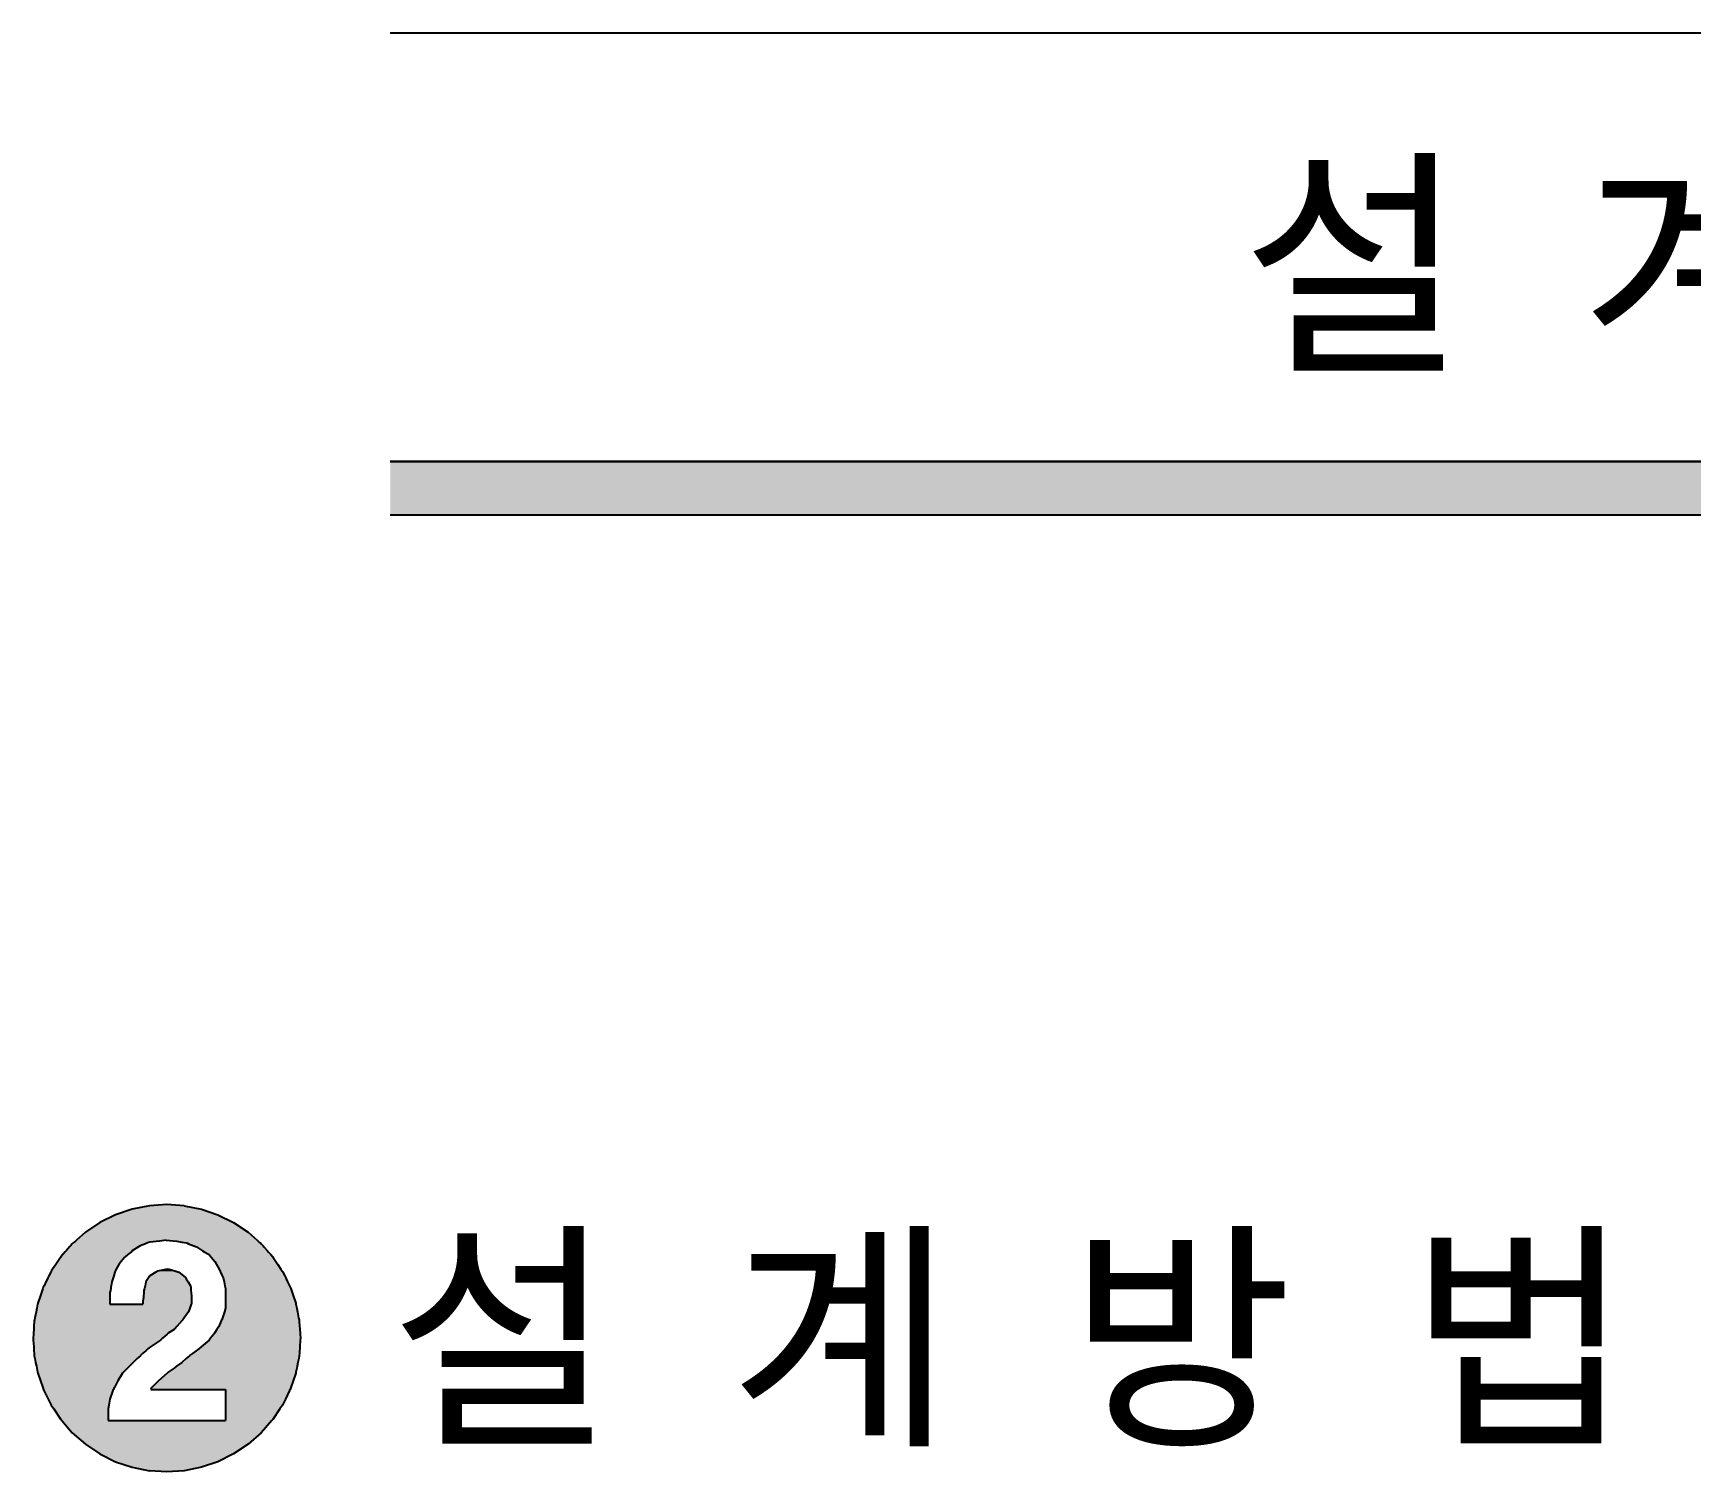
# Model space of a CAD drawing. Extents: x 2842 to 21088, y 6350 to 27079.
# Drawn here: x 3446 to 5983, y 22148 to 24350 of the extents above; entities that cross this region are included whole.
import ezdxf
from ezdxf.enums import TextEntityAlignment as Align

# ---------------------------------------------------------------- set-up
doc = ezdxf.new("R2010")
doc.units = 0
doc.header["$MEASUREMENT"] = 0
doc.layers.get('0').update_dxf_attribs({"linetype": 'CONTINUOUS'})
doc.layers.get('DEFPOINTS').update_dxf_attribs({"linetype": 'CONTINUOUS'})
doc.layers.add('DLINE', color=1, linetype='CONTINUOUS')
doc.layers.add('TEXT', color=7, linetype='CONTINUOUS')
doc.styles.add('TEXT', font='DotumChe.ttf')

msp = doc.modelspace()

# ---------------------------------------------------------------- linework, layer by layer
for p, q in [((20570.286105, 24349.847516), (3992.219819, 24349.847516)), ((20570.286105, 23694.10558), (3992.219819, 23694.10558)), ((20570.286105, 23612.137838), (3992.219819, 23612.137838))]:
    msp.add_line(p, q)
at = {"color": 1}
msp.add_solid([(3992.219819, 23694.10558), (3992.219819, 23612.137838), (20570.286105, 23694.10558), (20570.286105, 23612.137838)], dxfattribs=at)
at = {"layer": 'DEFPOINTS'}
for p, q in [((3992.219819, 23694.10558), (20570.286105, 23694.10558)), ((20570.286105, 23612.137838), (3992.219819, 23612.137838))]:
    msp.add_line(p, q, dxfattribs=at)
at = {"layer": 'DLINE', "color": 1, "linetype": 'CONTINUOUS'}
for p, q in [((3650.282071, 22556.625563), (3623.587655, 22554.875918)), ((3676.976488, 22554.875918), (3650.282071, 22556.625563)), ((3572.018004, 22541.057872), (3548.025139, 22529.2259)), ((3597.349988, 22549.656922), (3572.018004, 22541.057872)), ((3623.587655, 22554.875918), (3597.349988, 22549.656922)), ((3676.976488, 22554.875918), (3703.214155, 22549.656922)), ((3703.214155, 22549.656922), (3728.546139, 22541.057872)), ((3728.546139, 22541.057872), (3752.539004, 22529.2259)), ((3525.781919, 22514.363456), (3512.107514, 22502.371325)), ((3548.025139, 22529.2259), (3525.781919, 22514.363456)), ((3752.539004, 22529.2259), (3774.782224, 22514.363456)), ((3774.782224, 22514.363456), (3788.456629, 22502.371325)), ((3491.076061, 22480.08486), (3488.030313, 22476.611851)), ((3494.985002, 22484.542153), (3491.076061, 22480.08486)), ((3496.287982, 22486.027918), (3494.985002, 22484.542153)), ((3501.499904, 22491.970975), (3496.287982, 22486.027918)), ((3502.802884, 22493.456739), (3501.499904, 22491.970975)), ((3505.66893, 22496.724839), (3502.802884, 22493.456739)), ((3507.024945, 22497.914032), (3505.66893, 22496.724839)), ((3508.719135, 22499.399796), (3507.024945, 22497.914032)), ((3510.413324, 22500.88556), (3508.719135, 22499.399796)), ((3512.107514, 22502.371325), (3510.413324, 22500.88556)), ((3590.8515, 22480.08486), (3586.799656, 22476.611851)), ((3596.051675, 22484.542153), (3590.8515, 22480.08486)), ((3597.53744, 22486.027918), (3596.051675, 22484.542153)), ((3607.046331, 22491.970975), (3597.53744, 22486.027918)), ((3609.423554, 22493.456739), (3607.046331, 22491.970975)), ((3617.593803, 22496.724839), (3609.423554, 22493.456739)), ((3620.566786, 22497.914032), (3617.593803, 22496.724839)), ((3624.281197, 22499.399796), (3620.566786, 22497.914032)), ((3639.138839, 22500.88556), (3624.281197, 22499.399796)), ((3649.539189, 22502.371325), (3639.138839, 22500.88556)), ((3649.539189, 22502.371325), (3665.882596, 22500.88556)), ((3665.882596, 22500.88556), (3673.311418, 22499.399796)), ((3673.311418, 22499.399796), (3680.740239, 22497.914032)), ((3680.740239, 22497.914032), (3683.713222, 22496.724839)), ((3683.713222, 22496.724839), (3691.883471, 22493.456739)), ((3691.883471, 22493.456739), (3695.597882, 22491.970975)), ((3695.597882, 22491.970975), (3705.106773, 22486.027918)), ((3705.106773, 22486.027918), (3707.483996, 22484.542153)), ((3707.483996, 22484.542153), (3714.912817, 22480.08486)), ((3714.912817, 22480.08486), (3717.889683, 22476.611851)), ((3788.456629, 22502.371325), (3790.150819, 22500.88556)), ((3790.150819, 22500.88556), (3791.845008, 22499.399796)), ((3791.845008, 22499.399796), (3793.539198, 22497.914032)), ((3793.539198, 22497.914032), (3794.895212, 22496.724839)), ((3794.895212, 22496.724839), (3797.761259, 22493.456739)), ((3797.761259, 22493.456739), (3799.064239, 22491.970975)), ((3799.064239, 22491.970975), (3804.27616, 22486.027918)), ((3804.27616, 22486.027918), (3805.579141, 22484.542153)), ((3805.579141, 22484.542153), (3809.488082, 22480.08486)), ((3809.488082, 22480.08486), (3812.53383, 22476.611851)), ((3473.167869, 22454.36863), (3472.661149, 22453.341103)), ((3473.474053, 22454.826868), (3473.167869, 22454.36863)), ((3474.466809, 22456.312632), (3473.474053, 22454.826868)), ((3475.459565, 22457.798396), (3474.466809, 22456.312632)), ((3480.423345, 22465.227218), (3475.459565, 22457.798396)), ((3483.401613, 22469.68451), (3480.423345, 22465.227218)), ((3487.372636, 22475.627568), (3483.401613, 22469.68451)), ((3488.030313, 22476.611851), (3487.372636, 22475.627568)), ((3571.307446, 22454.36863), (3570.793683, 22453.341103)), ((3571.536565, 22454.826868), (3571.307446, 22454.36863)), ((3572.279447, 22456.312632), (3571.536565, 22454.826868)), ((3573.022329, 22457.798396), (3572.279447, 22456.312632)), ((3576.73674, 22465.227218), (3573.022329, 22457.798396)), ((3580.557277, 22469.68451), (3576.73674, 22465.227218)), ((3585.651325, 22475.627568), (3580.557277, 22469.68451)), ((3586.799656, 22476.611851), (3585.651325, 22475.627568)), ((3635.434131, 22454.36863), (3633.790088, 22453.341103)), ((3636.167311, 22454.826868), (3635.434131, 22454.36863)), ((3643.596132, 22456.312632), (3636.167311, 22454.826868)), ((3651.024954, 22457.798396), (3643.596132, 22456.312632)), ((3651.024954, 22457.798396), (3653.996482, 22457.798396)), ((3653.996482, 22457.798396), (3658.94903, 22456.312632)), ((3658.94903, 22456.312632), (3663.901577, 22454.826868)), ((3663.901577, 22454.826868), (3665.429035, 22454.36863)), ((3665.429035, 22454.36863), (3668.854125, 22453.341103)), ((3717.889683, 22476.611851), (3718.733354, 22475.627568)), ((3718.733354, 22475.627568), (3723.827403, 22469.68451)), ((3723.827403, 22469.68451), (3726.303677, 22465.227218)), ((3726.303677, 22465.227218), (3730.4308, 22457.798396)), ((3730.4308, 22457.798396), (3731.256224, 22456.312632)), ((3731.256224, 22456.312632), (3731.916564, 22454.826868)), ((3731.916564, 22454.826868), (3732.120225, 22454.36863)), ((3732.120225, 22454.36863), (3732.576904, 22453.341103)), ((3812.53383, 22476.611851), (3813.191506, 22475.627568)), ((3813.191506, 22475.627568), (3817.16253, 22469.68451)), ((3817.16253, 22469.68451), (3820.140798, 22465.227218)), ((3820.140798, 22465.227218), (3825.104578, 22457.798396)), ((3825.104578, 22457.798396), (3826.097334, 22456.312632)), ((3826.097334, 22456.312632), (3827.09009, 22454.826868)), ((3827.09009, 22454.826868), (3827.396274, 22454.36863)), ((3827.396274, 22454.36863), (3827.902994, 22453.341103)), ((3461.335897, 22430.375766), (3460.557646, 22428.083111)), ((3462.403379, 22432.540404), (3461.335897, 22430.375766)), ((3465.33417, 22438.483461), (3462.403379, 22432.540404)), ((3467.532264, 22442.940754), (3465.33417, 22438.483461)), ((3468.264961, 22444.426518), (3467.532264, 22442.940754)), ((3469.730357, 22447.398046), (3468.264961, 22444.426518)), ((3472.661149, 22453.341103), (3469.730357, 22447.398046)), ((3564.862264, 22430.375766), (3564.445417, 22428.083111)), ((3565.255834, 22432.540404), (3564.862264, 22430.375766)), ((3566.33639, 22438.483461), (3565.255834, 22432.540404)), ((3567.673578, 22442.940754), (3566.33639, 22438.483461)), ((3568.119307, 22444.426518), (3567.673578, 22442.940754)), ((3569.010766, 22447.398046), (3568.119307, 22444.426518)), ((3570.793683, 22453.341103), (3569.010766, 22447.398046)), ((3616.536429, 22430.375766), (3616.026951, 22428.083111)), ((3617.01746, 22432.540404), (3616.536429, 22430.375766)), ((3618.33814, 22438.483461), (3617.01746, 22432.540404)), ((3621.309668, 22442.940754), (3618.33814, 22438.483461)), ((3622.300178, 22444.426518), (3621.309668, 22442.940754)), ((3624.281197, 22447.398046), (3622.300178, 22444.426518)), ((3633.790088, 22453.341103), (3624.281197, 22447.398046)), ((3668.854125, 22453.341103), (3675.787691, 22447.398046)), ((3675.787691, 22447.398046), (3679.254475, 22444.426518)), ((3679.254475, 22444.426518), (3680.183077, 22442.940754)), ((3680.183077, 22442.940754), (3682.968885, 22438.483461)), ((3682.968885, 22438.483461), (3686.683296, 22432.540404)), ((3686.683296, 22432.540404), (3686.880081, 22430.375766)), ((3686.880081, 22430.375766), (3687.088505, 22428.083111)), ((3732.576904, 22453.341103), (3735.218262, 22447.398046)), ((3735.218262, 22447.398046), (3736.538942, 22444.426518)), ((3736.538942, 22444.426518), (3737.199281, 22442.940754)), ((3737.199281, 22442.940754), (3738.09074, 22438.483461)), ((3738.09074, 22438.483461), (3739.279351, 22432.540404)), ((3739.279351, 22432.540404), (3739.712279, 22430.375766)), ((3739.712279, 22430.375766), (3740.17081, 22428.083111)), ((3827.902994, 22453.341103), (3830.833786, 22447.398046)), ((3830.833786, 22447.398046), (3832.299181, 22444.426518)), ((3832.299181, 22444.426518), (3833.031879, 22442.940754)), ((3833.031879, 22442.940754), (3835.229973, 22438.483461)), ((3835.229973, 22438.483461), (3838.160764, 22432.540404)), ((3838.160764, 22432.540404), (3839.228246, 22430.375766)), ((3839.228246, 22430.375766), (3840.006497, 22428.083111)), ((3452.591065, 22404.310882), (3451.408917, 22398.367825)), ((3452.736847, 22405.043781), (3452.591065, 22404.310882)), ((3452.992411, 22405.796647), (3452.736847, 22405.043781)), ((3454.001109, 22408.768175), (3452.992411, 22405.796647)), ((3456.018505, 22414.711232), (3454.001109, 22408.768175)), ((3456.522854, 22416.196997), (3456.018505, 22414.711232)), ((3458.54025, 22422.140054), (3456.522854, 22416.196997)), ((3459.548948, 22425.111582), (3458.54025, 22422.140054)), ((3460.557646, 22428.083111), (3459.548948, 22425.111582)), ((3563.905139, 22425.111582), (3563.364861, 22422.140054)), ((3563.364861, 22422.140054), (3563.364861, 22416.196997)), ((3563.364861, 22416.196997), (3563.364861, 22414.711232)), ((3563.364861, 22414.711232), (3563.364861, 22408.768175)), ((3563.364861, 22408.768175), (3563.364861, 22405.796647)), ((3563.364861, 22405.796647), (3563.364861, 22405.043781)), ((3563.364861, 22405.043781), (3563.364861, 22404.310882)), ((3563.364861, 22404.310882), (3613.880847, 22404.310882)), ((3564.445417, 22428.083111), (3563.905139, 22425.111582)), ((3614.421125, 22414.711232), (3613.880847, 22408.768175)), ((3613.880847, 22408.768175), (3613.880847, 22405.796647)), ((3613.880847, 22405.796647), (3613.880847, 22405.043781)), ((3613.880847, 22405.043781), (3613.880847, 22404.310882)), ((3614.556194, 22416.196997), (3614.421125, 22414.711232)), ((3615.096472, 22422.140054), (3614.556194, 22416.196997)), ((3615.366611, 22425.111582), (3615.096472, 22422.140054)), ((3616.026951, 22428.083111), (3615.366611, 22425.111582)), ((3687.673806, 22404.310882), (3685.692787, 22398.367825)), ((3687.088505, 22428.083111), (3687.358644, 22425.111582)), ((3687.358644, 22425.111582), (3687.628783, 22422.140054)), ((3687.628783, 22422.140054), (3688.16906, 22416.196997)), ((3687.918105, 22405.043781), (3687.673806, 22404.310882)), ((3688.16906, 22405.796647), (3687.918105, 22405.043781)), ((3688.16906, 22416.196997), (3688.16906, 22414.711232)), ((3688.16906, 22414.711232), (3688.16906, 22408.768175)), ((3688.16906, 22408.768175), (3688.16906, 22405.796647)), ((3740.17081, 22428.083111), (3740.17081, 22425.111582)), ((3740.17081, 22425.111582), (3740.17081, 22422.140054)), ((3740.17081, 22422.140054), (3740.17081, 22416.196997)), ((3740.17081, 22416.196997), (3740.17081, 22414.711232)), ((3740.17081, 22414.711232), (3740.17081, 22408.768175)), ((3740.17081, 22408.768175), (3740.17081, 22405.796647)), ((3740.17081, 22405.796647), (3740.17081, 22405.043781)), ((3740.17081, 22405.043781), (3740.17081, 22404.310882)), ((3740.17081, 22404.310882), (3740.17081, 22398.367825)), ((3840.006497, 22428.083111), (3841.015195, 22425.111582)), ((3841.015195, 22425.111582), (3842.023893, 22422.140054)), ((3842.023893, 22422.140054), (3844.041289, 22416.196997)), ((3844.041289, 22416.196997), (3844.545638, 22414.711232)), ((3844.545638, 22414.711232), (3846.563034, 22408.768175)), ((3846.563034, 22408.768175), (3847.571732, 22405.796647)), ((3847.571732, 22405.796647), (3847.827296, 22405.043781)), ((3847.827296, 22405.043781), (3847.973078, 22404.310882)), ((3847.973078, 22404.310882), (3849.155226, 22398.367825)), ((3447.517851, 22378.806114), (3446.949732, 22370.138304)), ((3447.862474, 22380.538654), (3447.517851, 22378.806114)), ((3448.453548, 22383.510183), (3447.862474, 22380.538654)), ((3450.226769, 22392.424768), (3448.453548, 22383.510183)), ((3451.408917, 22398.367825), (3450.226769, 22392.424768)), ((3673.257146, 22378.806114), (3665.552426, 22370.138304)), ((3674.797182, 22380.538654), (3673.257146, 22378.806114)), ((3677.025828, 22383.510183), (3674.797182, 22380.538654)), ((3683.711768, 22392.424768), (3677.025828, 22383.510183)), ((3685.692787, 22398.367825), (3683.711768, 22392.424768)), ((3733.62282, 22378.806114), (3729.77046, 22370.138304)), ((3734.392838, 22380.538654), (3733.62282, 22378.806114)), ((3735.713517, 22383.510183), (3734.392838, 22380.538654)), ((3738.387893, 22392.424768), (3735.713517, 22383.510183)), ((3740.17081, 22398.367825), (3738.387893, 22392.424768)), ((3849.155226, 22398.367825), (3850.337373, 22392.424768)), ((3850.337373, 22392.424768), (3852.110595, 22383.510183)), ((3852.110595, 22383.510183), (3852.701669, 22380.538654)), ((3852.701669, 22380.538654), (3853.046292, 22378.806114)), ((3853.046292, 22378.806114), (3853.61441, 22370.138304)), ((3446.170675, 22358.25219), (3445.768206, 22352.111698)), ((3446.268057, 22359.737954), (3446.170675, 22358.25219)), ((3446.657586, 22365.681011), (3446.268057, 22359.737954)), ((3446.754968, 22367.166776), (3446.657586, 22365.681011)), ((3446.949732, 22370.138304), (3446.754968, 22367.166776)), ((3650.812702, 22358.25219), (3643.794996, 22352.111698)), ((3652.510718, 22359.737954), (3650.812702, 22358.25219)), ((3661.425303, 22365.681011), (3652.510718, 22359.737954)), ((3662.911068, 22367.166776), (3661.425303, 22365.681011)), ((3665.552426, 22370.138304), (3662.911068, 22367.166776)), ((3722.341639, 22358.25219), (3717.224562, 22352.111698)), ((3723.270241, 22359.737954), (3722.341639, 22358.25219)), ((3726.984652, 22365.681011), (3723.270241, 22359.737954)), ((3727.913255, 22367.166776), (3726.984652, 22365.681011)), ((3729.77046, 22370.138304), (3727.913255, 22367.166776)), ((3853.61441, 22370.138304), (3853.809175, 22367.166776)), ((3853.809175, 22367.166776), (3853.906557, 22365.681011)), ((3853.906557, 22365.681011), (3854.296085, 22359.737954)), ((3854.296085, 22359.737954), (3854.393468, 22358.25219)), ((3854.393468, 22358.25219), (3854.795937, 22352.111698)), ((3445.768206, 22352.111698), (3445.95003, 22349.337604)), ((3445.95003, 22349.337604), (3446.631705, 22338.937254)), ((3446.631705, 22338.937254), (3446.826469, 22335.965726)), ((3446.826469, 22335.965726), (3447.021233, 22332.994197)), ((3447.021233, 22332.994197), (3447.31338, 22328.536904)), ((3447.31338, 22328.536904), (3447.508144, 22325.565376)), ((3613.323685, 22328.536904), (3609.980715, 22325.565376)), ((3618.33814, 22332.994197), (3613.323685, 22328.536904)), ((3621.309668, 22335.965726), (3618.33814, 22332.994197)), ((3625.601876, 22338.937254), (3621.309668, 22335.965726)), ((3640.624604, 22349.337604), (3625.601876, 22338.937254)), ((3643.794996, 22352.111698), (3640.624604, 22349.337604)), ((3689.654825, 22328.536904), (3685.197532, 22325.565376)), ((3695.38563, 22332.994197), (3689.654825, 22328.536904)), ((3699.206166, 22335.965726), (3695.38563, 22332.994197)), ((3703.026703, 22338.937254), (3699.206166, 22335.965726)), ((3714.912817, 22349.337604), (3703.026703, 22338.937254)), ((3717.224562, 22352.111698), (3714.912817, 22349.337604)), ((3853.250763, 22328.536904), (3853.055999, 22325.565376)), ((3853.54291, 22332.994197), (3853.250763, 22328.536904)), ((3853.737674, 22335.965726), (3853.54291, 22332.994197)), ((3853.932438, 22338.937254), (3853.737674, 22335.965726)), ((3854.614113, 22349.337604), (3853.932438, 22338.937254)), ((3854.795937, 22352.111698), (3854.614113, 22349.337604)), ((3447.508144, 22325.565376), (3447.517851, 22325.417282)), ((3447.517851, 22325.417282), (3448.375004, 22321.108083)), ((3448.375004, 22321.108083), (3449.557151, 22315.165026)), ((3449.557151, 22315.165026), (3450.739299, 22309.221969)), ((3450.739299, 22309.221969), (3451.330372, 22306.25044)), ((3451.330372, 22306.25044), (3452.51252, 22300.307383)), ((3590.108618, 22306.25044), (3584.165561, 22300.307383)), ((3593.080147, 22309.221969), (3590.108618, 22306.25044)), ((3599.023204, 22315.165026), (3593.080147, 22309.221969)), ((3604.966261, 22321.108083), (3599.023204, 22315.165026)), ((3609.814109, 22325.417282), (3604.966261, 22321.108083)), ((3609.980715, 22325.565376), (3609.814109, 22325.417282)), ((3661.425303, 22306.25044), (3652.510718, 22300.307383)), ((3665.387342, 22309.221969), (3661.425303, 22306.25044)), ((3673.311418, 22315.165026), (3665.387342, 22309.221969)), ((3680.103483, 22321.108083), (3673.311418, 22315.165026)), ((3685.028281, 22325.417282), (3680.103483, 22321.108083)), ((3685.197532, 22325.565376), (3685.028281, 22325.417282)), ((3849.23377, 22306.25044), (3848.051623, 22300.307383)), ((3849.824844, 22309.221969), (3849.23377, 22306.25044)), ((3851.006992, 22315.165026), (3849.824844, 22309.221969)), ((3852.189139, 22321.108083), (3851.006992, 22315.165026)), ((3853.046292, 22325.417282), (3852.189139, 22321.108083)), ((3853.055999, 22325.565376), (3853.046292, 22325.417282)), ((3452.51252, 22300.307383), (3452.736847, 22299.179614)), ((3452.736847, 22299.179614), (3452.85837, 22298.821619)), ((3452.85837, 22298.821619), (3456.893162, 22286.935505)), ((3456.893162, 22286.935505), (3460.423605, 22276.535155)), ((3575.250976, 22286.935505), (3570.050801, 22276.535155)), ((3582.679797, 22298.821619), (3575.250976, 22286.935505)), ((3583.037792, 22299.179614), (3582.679797, 22298.821619)), ((3584.165561, 22300.307383), (3583.037792, 22299.179614)), ((3637.653075, 22286.935505), (3627.252725, 22276.535155)), ((3650.859869, 22298.821619), (3637.653075, 22286.935505)), ((3651.257641, 22299.179614), (3650.859869, 22298.821619)), ((3652.510718, 22300.307383), (3651.257641, 22299.179614)), ((3843.670981, 22286.935505), (3840.140537, 22276.535155)), ((3847.705773, 22298.821619), (3843.670981, 22286.935505)), ((3847.827296, 22299.179614), (3847.705773, 22298.821619)), ((3848.051623, 22300.307383), (3847.827296, 22299.179614)), ((3460.423605, 22276.535155), (3460.927954, 22275.049391)), ((3460.927954, 22275.049391), (3461.335897, 22273.84763)), ((3461.335897, 22273.84763), (3461.475952, 22273.563626)), ((3461.475952, 22273.563626), (3462.20865, 22272.077862)), ((3462.20865, 22272.077862), (3468.802931, 22258.705983)), ((3468.802931, 22258.705983), (3473.167869, 22249.854765)), ((3563.364861, 22258.705983), (3561.594618, 22249.854765)), ((3567.822154, 22272.077862), (3563.364861, 22258.705983)), ((3568.565036, 22273.563626), (3567.822154, 22272.077862)), ((3568.707038, 22273.84763), (3568.565036, 22273.563626)), ((3569.307918, 22275.049391), (3568.707038, 22273.84763)), ((3570.050801, 22276.535155), (3569.307918, 22275.049391)), ((3625.908963, 22273.84763), (3625.766961, 22273.563626)), ((3625.766961, 22273.563626), (3740.17081, 22273.563626)), ((3626.509843, 22275.049391), (3625.908963, 22273.84763)), ((3627.252725, 22276.535155), (3626.509843, 22275.049391)), ((3740.17081, 22273.563626), (3740.17081, 22272.077862)), ((3740.17081, 22272.077862), (3740.17081, 22258.705983)), ((3740.17081, 22258.705983), (3740.17081, 22249.854765)), ((3831.761212, 22258.705983), (3827.396274, 22249.854765)), ((3838.355493, 22272.077862), (3831.761212, 22258.705983)), ((3839.088191, 22273.563626), (3838.355493, 22272.077862)), ((3839.228246, 22273.84763), (3839.088191, 22273.563626)), ((3839.636188, 22275.049391), (3839.228246, 22273.84763)), ((3840.140537, 22276.535155), (3839.636188, 22275.049391)), ((3473.167869, 22249.854765), (3477.181233, 22243.848341)), ((3477.181233, 22243.848341), (3488.030313, 22227.611545)), ((3488.030313, 22227.611545), (3489.426789, 22226.019169)), ((3489.426789, 22226.019169), (3505.66893, 22207.498557)), ((3561.594618, 22249.854765), (3560.393333, 22243.848341)), ((3560.393333, 22243.848341), (3560.393333, 22227.611545)), ((3560.393333, 22227.611545), (3560.393333, 22226.019169)), ((3560.393333, 22226.019169), (3740.17081, 22226.019169)), ((3740.17081, 22249.854765), (3740.17081, 22243.848341)), ((3740.17081, 22243.848341), (3740.17081, 22227.611545)), ((3740.17081, 22227.611545), (3740.17081, 22226.019169)), ((3811.137354, 22226.019169), (3794.895212, 22207.498557)), ((3812.53383, 22227.611545), (3811.137354, 22226.019169)), ((3823.38291, 22243.848341), (3812.53383, 22227.611545)), ((3827.396274, 22249.854765), (3823.38291, 22243.848341)), ((3505.66893, 22207.498557), (3525.781919, 22189.85994)), ((3794.895212, 22207.498557), (3774.782224, 22189.85994)), ((3525.781919, 22189.85994), (3548.025139, 22174.997495)), ((3774.782224, 22189.85994), (3752.539004, 22174.997495)), ((3548.025139, 22174.997495), (3572.018004, 22163.165523)), ((3572.018004, 22163.165523), (3597.349988, 22154.566473)), ((3597.349988, 22154.566473), (3623.587655, 22149.347477)), ((3703.214155, 22154.566473), (3676.976488, 22149.347477)), ((3728.546139, 22163.165523), (3703.214155, 22154.566473)), ((3752.539004, 22174.997495), (3728.546139, 22163.165523)), ((3650.282071, 22147.597832), (3623.587655, 22149.347477)), ((3676.976488, 22149.347477), (3650.282071, 22147.597832))]:
    msp.add_line(p, q, dxfattribs=at)
for points in [[(3650.282071, 22556.625563), (3623.587655, 22554.875918), (3676.976488, 22554.875918)], [(3572.018004, 22541.057872), (3548.025139, 22529.2259), (3752.539004, 22529.2259)], [(3597.349988, 22549.656922), (3572.018004, 22541.057872), (3728.546139, 22541.057872)], [(3623.587655, 22554.875918), (3597.349988, 22549.656922), (3703.214155, 22549.656922)], [(3525.781919, 22514.363456), (3512.107514, 22502.371325), (3788.456629, 22502.371325)], [(3548.025139, 22529.2259), (3525.781919, 22514.363456), (3774.782224, 22514.363456)], [(3491.076061, 22480.08486), (3488.030313, 22476.611851), (3586.799656, 22476.611851)], [(3494.985002, 22484.542153), (3491.076061, 22480.08486), (3590.8515, 22480.08486)], [(3496.287982, 22486.027918), (3494.985002, 22484.542153), (3596.051675, 22484.542153)], [(3501.499904, 22491.970975), (3496.287982, 22486.027918), (3597.53744, 22486.027918)], [(3502.802884, 22493.456739), (3501.499904, 22491.970975), (3607.046331, 22491.970975)], [(3505.66893, 22496.724839), (3502.802884, 22493.456739), (3609.423554, 22493.456739)], [(3507.024945, 22497.914032), (3505.66893, 22496.724839), (3617.593803, 22496.724839)], [(3508.719135, 22499.399796), (3507.024945, 22497.914032), (3620.566786, 22497.914032)], [(3510.413324, 22500.88556), (3508.719135, 22499.399796), (3624.281197, 22499.399796)], [(3512.107514, 22502.371325), (3510.413324, 22500.88556), (3639.138839, 22500.88556)], [(3649.539189, 22502.371325), (3665.882596, 22500.88556), (3790.150819, 22500.88556)], [(3665.882596, 22500.88556), (3673.311418, 22499.399796), (3791.845008, 22499.399796)], [(3673.311418, 22499.399796), (3680.740239, 22497.914032), (3793.539198, 22497.914032)], [(3680.740239, 22497.914032), (3683.713222, 22496.724839), (3794.895212, 22496.724839)], [(3683.713222, 22496.724839), (3691.883471, 22493.456739), (3797.761259, 22493.456739)], [(3691.883471, 22493.456739), (3695.597882, 22491.970975), (3799.064239, 22491.970975)], [(3695.597882, 22491.970975), (3705.106773, 22486.027918), (3804.27616, 22486.027918)], [(3705.106773, 22486.027918), (3707.483996, 22484.542153), (3805.579141, 22484.542153)], [(3707.483996, 22484.542153), (3714.912817, 22480.08486), (3809.488082, 22480.08486)], [(3714.912817, 22480.08486), (3717.889683, 22476.611851), (3812.53383, 22476.611851)], [(3473.167869, 22454.36863), (3472.661149, 22453.341103), (3570.793683, 22453.341103)], [(3473.474053, 22454.826868), (3473.167869, 22454.36863), (3571.307446, 22454.36863)], [(3474.466809, 22456.312632), (3473.474053, 22454.826868), (3571.536565, 22454.826868)], [(3475.459565, 22457.798396), (3474.466809, 22456.312632), (3572.279447, 22456.312632)], [(3480.423345, 22465.227218), (3475.459565, 22457.798396), (3573.022329, 22457.798396)], [(3483.401613, 22469.68451), (3480.423345, 22465.227218), (3576.73674, 22465.227218)], [(3487.372636, 22475.627568), (3483.401613, 22469.68451), (3580.557277, 22469.68451)], [(3488.030313, 22476.611851), (3487.372636, 22475.627568), (3585.651325, 22475.627568)], [(3635.434131, 22454.36863), (3633.790088, 22453.341103), (3668.854125, 22453.341103)], [(3636.167311, 22454.826868), (3635.434131, 22454.36863), (3665.429035, 22454.36863)], [(3643.596132, 22456.312632), (3636.167311, 22454.826868), (3663.901577, 22454.826868)], [(3651.024954, 22457.798396), (3643.596132, 22456.312632), (3658.94903, 22456.312632)], [(3651.024954, 22457.798396), (3651.024954, 22457.798396), (3653.996482, 22457.798396)], [(3717.889683, 22476.611851), (3718.733354, 22475.627568), (3813.191506, 22475.627568)], [(3718.733354, 22475.627568), (3723.827403, 22469.68451), (3817.16253, 22469.68451)], [(3723.827403, 22469.68451), (3726.303677, 22465.227218), (3820.140798, 22465.227218)], [(3726.303677, 22465.227218), (3730.4308, 22457.798396), (3825.104578, 22457.798396)], [(3730.4308, 22457.798396), (3731.256224, 22456.312632), (3826.097334, 22456.312632)], [(3731.256224, 22456.312632), (3731.916564, 22454.826868), (3827.09009, 22454.826868)], [(3731.916564, 22454.826868), (3732.120225, 22454.36863), (3827.396274, 22454.36863)], [(3732.120225, 22454.36863), (3732.576904, 22453.341103), (3827.902994, 22453.341103)], [(3461.335897, 22430.375766), (3460.557646, 22428.083111), (3564.445417, 22428.083111)], [(3462.403379, 22432.540404), (3461.335897, 22430.375766), (3564.862264, 22430.375766)], [(3465.33417, 22438.483461), (3462.403379, 22432.540404), (3565.255834, 22432.540404)], [(3467.532264, 22442.940754), (3465.33417, 22438.483461), (3566.33639, 22438.483461)], [(3468.264961, 22444.426518), (3467.532264, 22442.940754), (3567.673578, 22442.940754)], [(3469.730357, 22447.398046), (3468.264961, 22444.426518), (3568.119307, 22444.426518)], [(3472.661149, 22453.341103), (3469.730357, 22447.398046), (3569.010766, 22447.398046)], [(3616.536429, 22430.375766), (3616.026951, 22428.083111), (3687.088505, 22428.083111)], [(3617.01746, 22432.540404), (3616.536429, 22430.375766), (3686.880081, 22430.375766)], [(3618.33814, 22438.483461), (3617.01746, 22432.540404), (3686.683296, 22432.540404)], [(3621.309668, 22442.940754), (3618.33814, 22438.483461), (3682.968885, 22438.483461)], [(3622.300178, 22444.426518), (3621.309668, 22442.940754), (3680.183077, 22442.940754)], [(3624.281197, 22447.398046), (3622.300178, 22444.426518), (3679.254475, 22444.426518)], [(3633.790088, 22453.341103), (3624.281197, 22447.398046), (3675.787691, 22447.398046)], [(3732.576904, 22453.341103), (3735.218262, 22447.398046), (3830.833786, 22447.398046)], [(3735.218262, 22447.398046), (3736.538942, 22444.426518), (3832.299181, 22444.426518)], [(3736.538942, 22444.426518), (3737.199281, 22442.940754), (3833.031879, 22442.940754)], [(3737.199281, 22442.940754), (3738.09074, 22438.483461), (3835.229973, 22438.483461)], [(3738.09074, 22438.483461), (3739.279351, 22432.540404), (3838.160764, 22432.540404)], [(3739.279351, 22432.540404), (3739.712279, 22430.375766), (3839.228246, 22430.375766)], [(3739.712279, 22430.375766), (3740.17081, 22428.083111), (3840.006497, 22428.083111)], [(3452.591065, 22404.310882), (3451.408917, 22398.367825), (3685.692787, 22398.367825)], [(3452.736847, 22405.043781), (3452.591065, 22404.310882), (3563.364861, 22404.310882)], [(3452.992411, 22405.796647), (3452.736847, 22405.043781), (3563.364861, 22405.043781)], [(3454.001109, 22408.768175), (3452.992411, 22405.796647), (3563.364861, 22405.796647)], [(3456.018505, 22414.711232), (3454.001109, 22408.768175), (3563.364861, 22408.768175)], [(3456.522854, 22416.196997), (3456.018505, 22414.711232), (3563.364861, 22414.711232)], [(3458.54025, 22422.140054), (3456.522854, 22416.196997), (3563.364861, 22416.196997)], [(3459.548948, 22425.111582), (3458.54025, 22422.140054), (3563.364861, 22422.140054)], [(3460.557646, 22428.083111), (3459.548948, 22425.111582), (3563.905139, 22425.111582)], [(3563.364861, 22404.310882), (3563.364861, 22404.310882), (3613.880847, 22404.310882)], [(3614.421125, 22414.711232), (3613.880847, 22408.768175), (3688.16906, 22408.768175)], [(3613.880847, 22408.768175), (3613.880847, 22405.796647), (3688.16906, 22405.796647)], [(3613.880847, 22405.796647), (3613.880847, 22405.043781), (3687.918105, 22405.043781)], [(3613.880847, 22405.043781), (3613.880847, 22404.310882), (3687.673806, 22404.310882)], [(3614.556194, 22416.196997), (3614.421125, 22414.711232), (3688.16906, 22414.711232)], [(3615.096472, 22422.140054), (3614.556194, 22416.196997), (3688.16906, 22416.196997)], [(3615.366611, 22425.111582), (3615.096472, 22422.140054), (3687.628783, 22422.140054)], [(3616.026951, 22428.083111), (3615.366611, 22425.111582), (3687.358644, 22425.111582)], [(3740.17081, 22428.083111), (3740.17081, 22425.111582), (3841.015195, 22425.111582)], [(3740.17081, 22425.111582), (3740.17081, 22422.140054), (3842.023893, 22422.140054)], [(3740.17081, 22422.140054), (3740.17081, 22416.196997), (3844.041289, 22416.196997)], [(3740.17081, 22416.196997), (3740.17081, 22414.711232), (3844.545638, 22414.711232)], [(3740.17081, 22414.711232), (3740.17081, 22408.768175), (3846.563034, 22408.768175)], [(3740.17081, 22408.768175), (3740.17081, 22405.796647), (3847.571732, 22405.796647)], [(3740.17081, 22405.796647), (3740.17081, 22405.043781), (3847.827296, 22405.043781)], [(3740.17081, 22405.043781), (3740.17081, 22404.310882), (3847.973078, 22404.310882)], [(3740.17081, 22404.310882), (3740.17081, 22398.367825), (3849.155226, 22398.367825)], [(3447.517851, 22378.806114), (3446.949732, 22370.138304), (3665.552426, 22370.138304)], [(3447.862474, 22380.538654), (3447.517851, 22378.806114), (3673.257146, 22378.806114)], [(3448.453548, 22383.510183), (3447.862474, 22380.538654), (3674.797182, 22380.538654)], [(3450.226769, 22392.424768), (3448.453548, 22383.510183), (3677.025828, 22383.510183)], [(3451.408917, 22398.367825), (3450.226769, 22392.424768), (3683.711768, 22392.424768)], [(3733.62282, 22378.806114), (3729.77046, 22370.138304), (3853.61441, 22370.138304)], [(3734.392838, 22380.538654), (3733.62282, 22378.806114), (3853.046292, 22378.806114)], [(3735.713517, 22383.510183), (3734.392838, 22380.538654), (3852.701669, 22380.538654)], [(3738.387893, 22392.424768), (3735.713517, 22383.510183), (3852.110595, 22383.510183)], [(3740.17081, 22398.367825), (3738.387893, 22392.424768), (3850.337373, 22392.424768)], [(3446.170675, 22358.25219), (3445.768206, 22352.111698), (3643.794996, 22352.111698)], [(3446.268057, 22359.737954), (3446.170675, 22358.25219), (3650.812702, 22358.25219)], [(3446.657586, 22365.681011), (3446.268057, 22359.737954), (3652.510718, 22359.737954)], [(3446.754968, 22367.166776), (3446.657586, 22365.681011), (3661.425303, 22365.681011)], [(3446.949732, 22370.138304), (3446.754968, 22367.166776), (3662.911068, 22367.166776)], [(3722.341639, 22358.25219), (3717.224562, 22352.111698), (3854.795937, 22352.111698)], [(3723.270241, 22359.737954), (3722.341639, 22358.25219), (3854.393468, 22358.25219)], [(3726.984652, 22365.681011), (3723.270241, 22359.737954), (3854.296085, 22359.737954)], [(3727.913255, 22367.166776), (3726.984652, 22365.681011), (3853.906557, 22365.681011)], [(3729.77046, 22370.138304), (3727.913255, 22367.166776), (3853.809175, 22367.166776)], [(3445.768206, 22352.111698), (3445.95003, 22349.337604), (3640.624604, 22349.337604)], [(3445.95003, 22349.337604), (3446.631705, 22338.937254), (3625.601876, 22338.937254)], [(3446.631705, 22338.937254), (3446.826469, 22335.965726), (3621.309668, 22335.965726)], [(3446.826469, 22335.965726), (3447.021233, 22332.994197), (3618.33814, 22332.994197)], [(3447.021233, 22332.994197), (3447.31338, 22328.536904), (3613.323685, 22328.536904)], [(3447.31338, 22328.536904), (3447.508144, 22325.565376), (3609.980715, 22325.565376)], [(3689.654825, 22328.536904), (3685.197532, 22325.565376), (3853.055999, 22325.565376)], [(3695.38563, 22332.994197), (3689.654825, 22328.536904), (3853.250763, 22328.536904)], [(3699.206166, 22335.965726), (3695.38563, 22332.994197), (3853.54291, 22332.994197)], [(3703.026703, 22338.937254), (3699.206166, 22335.965726), (3853.737674, 22335.965726)], [(3714.912817, 22349.337604), (3703.026703, 22338.937254), (3853.932438, 22338.937254)], [(3717.224562, 22352.111698), (3714.912817, 22349.337604), (3854.614113, 22349.337604)], [(3447.508144, 22325.565376), (3447.517851, 22325.417282), (3609.814109, 22325.417282)], [(3447.517851, 22325.417282), (3448.375004, 22321.108083), (3604.966261, 22321.108083)], [(3448.375004, 22321.108083), (3449.557151, 22315.165026), (3599.023204, 22315.165026)], [(3449.557151, 22315.165026), (3450.739299, 22309.221969), (3593.080147, 22309.221969)], [(3450.739299, 22309.221969), (3451.330372, 22306.25044), (3590.108618, 22306.25044)], [(3451.330372, 22306.25044), (3452.51252, 22300.307383), (3584.165561, 22300.307383)], [(3661.425303, 22306.25044), (3652.510718, 22300.307383), (3848.051623, 22300.307383)], [(3665.387342, 22309.221969), (3661.425303, 22306.25044), (3849.23377, 22306.25044)], [(3673.311418, 22315.165026), (3665.387342, 22309.221969), (3849.824844, 22309.221969)], [(3680.103483, 22321.108083), (3673.311418, 22315.165026), (3851.006992, 22315.165026)], [(3685.028281, 22325.417282), (3680.103483, 22321.108083), (3852.189139, 22321.108083)], [(3685.197532, 22325.565376), (3685.028281, 22325.417282), (3853.046292, 22325.417282)], [(3452.51252, 22300.307383), (3452.736847, 22299.179614), (3583.037792, 22299.179614)], [(3452.736847, 22299.179614), (3452.85837, 22298.821619), (3582.679797, 22298.821619)], [(3452.85837, 22298.821619), (3456.893162, 22286.935505), (3575.250976, 22286.935505)], [(3456.893162, 22286.935505), (3460.423605, 22276.535155), (3570.050801, 22276.535155)], [(3637.653075, 22286.935505), (3627.252725, 22276.535155), (3840.140537, 22276.535155)], [(3650.859869, 22298.821619), (3637.653075, 22286.935505), (3843.670981, 22286.935505)], [(3651.257641, 22299.179614), (3650.859869, 22298.821619), (3847.705773, 22298.821619)], [(3652.510718, 22300.307383), (3651.257641, 22299.179614), (3847.827296, 22299.179614)], [(3460.423605, 22276.535155), (3460.927954, 22275.049391), (3569.307918, 22275.049391)], [(3460.927954, 22275.049391), (3461.335897, 22273.84763), (3568.707038, 22273.84763)], [(3461.335897, 22273.84763), (3461.475952, 22273.563626), (3568.565036, 22273.563626)], [(3461.475952, 22273.563626), (3462.20865, 22272.077862), (3567.822154, 22272.077862)], [(3462.20865, 22272.077862), (3468.802931, 22258.705983), (3563.364861, 22258.705983)], [(3468.802931, 22258.705983), (3473.167869, 22249.854765), (3561.594618, 22249.854765)], [(3625.908963, 22273.84763), (3625.766961, 22273.563626), (3839.088191, 22273.563626)], [(3625.766961, 22273.563626), (3625.766961, 22273.563626), (3740.17081, 22273.563626)], [(3626.509843, 22275.049391), (3625.908963, 22273.84763), (3839.228246, 22273.84763)], [(3627.252725, 22276.535155), (3626.509843, 22275.049391), (3839.636188, 22275.049391)], [(3740.17081, 22273.563626), (3740.17081, 22272.077862), (3838.355493, 22272.077862)], [(3740.17081, 22272.077862), (3740.17081, 22258.705983), (3831.761212, 22258.705983)], [(3740.17081, 22258.705983), (3740.17081, 22249.854765), (3827.396274, 22249.854765)], [(3473.167869, 22249.854765), (3477.181233, 22243.848341), (3560.393333, 22243.848341)], [(3477.181233, 22243.848341), (3488.030313, 22227.611545), (3560.393333, 22227.611545)], [(3488.030313, 22227.611545), (3489.426789, 22226.019169), (3560.393333, 22226.019169)], [(3489.426789, 22226.019169), (3505.66893, 22207.498557), (3794.895212, 22207.498557)], [(3560.393333, 22226.019169), (3560.393333, 22226.019169), (3740.17081, 22226.019169)], [(3740.17081, 22249.854765), (3740.17081, 22243.848341), (3823.38291, 22243.848341)], [(3740.17081, 22243.848341), (3740.17081, 22227.611545), (3812.53383, 22227.611545)], [(3740.17081, 22227.611545), (3740.17081, 22226.019169), (3811.137354, 22226.019169)], [(3505.66893, 22207.498557), (3525.781919, 22189.85994), (3774.782224, 22189.85994)], [(3525.781919, 22189.85994), (3548.025139, 22174.997495), (3752.539004, 22174.997495)], [(3548.025139, 22174.997495), (3572.018004, 22163.165523), (3728.546139, 22163.165523)], [(3572.018004, 22163.165523), (3597.349988, 22154.566473), (3703.214155, 22154.566473)], [(3597.349988, 22154.566473), (3623.587655, 22149.347477), (3676.976488, 22149.347477)]]:
    msp.add_solid(points, dxfattribs=at)
at = {"layer": 'DLINE', "color": 1, "linetype": 'CONTINUOUS', "extrusion": (0, 0, -1)}
for points in [[(-3572.018004, 22541.057872), (-3728.546139, 22541.057872), (-3752.539004, 22529.2259)], [(-3597.349988, 22549.656922), (-3703.214155, 22549.656922), (-3728.546139, 22541.057872)], [(-3623.587655, 22554.875918), (-3676.976488, 22554.875918), (-3703.214155, 22549.656922)], [(-3525.781919, 22514.363456), (-3774.782224, 22514.363456), (-3788.456629, 22502.371325)], [(-3548.025139, 22529.2259), (-3752.539004, 22529.2259), (-3774.782224, 22514.363456)], [(-3491.076061, 22480.08486), (-3590.8515, 22480.08486), (-3586.799656, 22476.611851)], [(-3494.985002, 22484.542153), (-3596.051675, 22484.542153), (-3590.8515, 22480.08486)], [(-3496.287982, 22486.027918), (-3597.53744, 22486.027918), (-3596.051675, 22484.542153)], [(-3501.499904, 22491.970975), (-3607.046331, 22491.970975), (-3597.53744, 22486.027918)], [(-3502.802884, 22493.456739), (-3609.423554, 22493.456739), (-3607.046331, 22491.970975)], [(-3505.66893, 22496.724839), (-3617.593803, 22496.724839), (-3609.423554, 22493.456739)], [(-3507.024945, 22497.914032), (-3620.566786, 22497.914032), (-3617.593803, 22496.724839)], [(-3508.719135, 22499.399796), (-3624.281197, 22499.399796), (-3620.566786, 22497.914032)], [(-3510.413324, 22500.88556), (-3639.138839, 22500.88556), (-3624.281197, 22499.399796)], [(-3512.107514, 22502.371325), (-3649.539189, 22502.371325), (-3639.138839, 22500.88556)], [(-3649.539189, 22502.371325), (-3788.456629, 22502.371325), (-3790.150819, 22500.88556)], [(-3665.882596, 22500.88556), (-3790.150819, 22500.88556), (-3791.845008, 22499.399796)], [(-3673.311418, 22499.399796), (-3791.845008, 22499.399796), (-3793.539198, 22497.914032)], [(-3680.740239, 22497.914032), (-3793.539198, 22497.914032), (-3794.895212, 22496.724839)], [(-3683.713222, 22496.724839), (-3794.895212, 22496.724839), (-3797.761259, 22493.456739)], [(-3691.883471, 22493.456739), (-3797.761259, 22493.456739), (-3799.064239, 22491.970975)], [(-3695.597882, 22491.970975), (-3799.064239, 22491.970975), (-3804.27616, 22486.027918)], [(-3705.106773, 22486.027918), (-3804.27616, 22486.027918), (-3805.579141, 22484.542153)], [(-3707.483996, 22484.542153), (-3805.579141, 22484.542153), (-3809.488082, 22480.08486)], [(-3714.912817, 22480.08486), (-3809.488082, 22480.08486), (-3812.53383, 22476.611851)], [(-3473.167869, 22454.36863), (-3571.307446, 22454.36863), (-3570.793683, 22453.341103)], [(-3473.474053, 22454.826868), (-3571.536565, 22454.826868), (-3571.307446, 22454.36863)], [(-3474.466809, 22456.312632), (-3572.279447, 22456.312632), (-3571.536565, 22454.826868)], [(-3475.459565, 22457.798396), (-3573.022329, 22457.798396), (-3572.279447, 22456.312632)], [(-3480.423345, 22465.227218), (-3576.73674, 22465.227218), (-3573.022329, 22457.798396)], [(-3483.401613, 22469.68451), (-3580.557277, 22469.68451), (-3576.73674, 22465.227218)], [(-3487.372636, 22475.627568), (-3585.651325, 22475.627568), (-3580.557277, 22469.68451)], [(-3488.030313, 22476.611851), (-3586.799656, 22476.611851), (-3585.651325, 22475.627568)], [(-3635.434131, 22454.36863), (-3665.429035, 22454.36863), (-3668.854125, 22453.341103)], [(-3636.167311, 22454.826868), (-3663.901577, 22454.826868), (-3665.429035, 22454.36863)], [(-3643.596132, 22456.312632), (-3658.94903, 22456.312632), (-3663.901577, 22454.826868)], [(-3651.024954, 22457.798396), (-3653.996482, 22457.798396), (-3658.94903, 22456.312632)], [(-3717.889683, 22476.611851), (-3812.53383, 22476.611851), (-3813.191506, 22475.627568)], [(-3718.733354, 22475.627568), (-3813.191506, 22475.627568), (-3817.16253, 22469.68451)], [(-3723.827403, 22469.68451), (-3817.16253, 22469.68451), (-3820.140798, 22465.227218)], [(-3726.303677, 22465.227218), (-3820.140798, 22465.227218), (-3825.104578, 22457.798396)], [(-3730.4308, 22457.798396), (-3825.104578, 22457.798396), (-3826.097334, 22456.312632)], [(-3731.256224, 22456.312632), (-3826.097334, 22456.312632), (-3827.09009, 22454.826868)], [(-3731.916564, 22454.826868), (-3827.09009, 22454.826868), (-3827.396274, 22454.36863)], [(-3732.120225, 22454.36863), (-3827.396274, 22454.36863), (-3827.902994, 22453.341103)], [(-3461.335897, 22430.375766), (-3564.862264, 22430.375766), (-3564.445417, 22428.083111)], [(-3462.403379, 22432.540404), (-3565.255834, 22432.540404), (-3564.862264, 22430.375766)], [(-3465.33417, 22438.483461), (-3566.33639, 22438.483461), (-3565.255834, 22432.540404)], [(-3467.532264, 22442.940754), (-3567.673578, 22442.940754), (-3566.33639, 22438.483461)], [(-3468.264961, 22444.426518), (-3568.119307, 22444.426518), (-3567.673578, 22442.940754)], [(-3469.730357, 22447.398046), (-3569.010766, 22447.398046), (-3568.119307, 22444.426518)], [(-3472.661149, 22453.341103), (-3570.793683, 22453.341103), (-3569.010766, 22447.398046)], [(-3616.536429, 22430.375766), (-3686.880081, 22430.375766), (-3687.088505, 22428.083111)], [(-3617.01746, 22432.540404), (-3686.683296, 22432.540404), (-3686.880081, 22430.375766)], [(-3618.33814, 22438.483461), (-3682.968885, 22438.483461), (-3686.683296, 22432.540404)], [(-3621.309668, 22442.940754), (-3680.183077, 22442.940754), (-3682.968885, 22438.483461)], [(-3622.300178, 22444.426518), (-3679.254475, 22444.426518), (-3680.183077, 22442.940754)], [(-3624.281197, 22447.398046), (-3675.787691, 22447.398046), (-3679.254475, 22444.426518)], [(-3633.790088, 22453.341103), (-3668.854125, 22453.341103), (-3675.787691, 22447.398046)], [(-3732.576904, 22453.341103), (-3827.902994, 22453.341103), (-3830.833786, 22447.398046)], [(-3735.218262, 22447.398046), (-3830.833786, 22447.398046), (-3832.299181, 22444.426518)], [(-3736.538942, 22444.426518), (-3832.299181, 22444.426518), (-3833.031879, 22442.940754)], [(-3737.199281, 22442.940754), (-3833.031879, 22442.940754), (-3835.229973, 22438.483461)], [(-3738.09074, 22438.483461), (-3835.229973, 22438.483461), (-3838.160764, 22432.540404)], [(-3739.279351, 22432.540404), (-3838.160764, 22432.540404), (-3839.228246, 22430.375766)], [(-3739.712279, 22430.375766), (-3839.228246, 22430.375766), (-3840.006497, 22428.083111)], [(-3452.591065, 22404.310882), (-3687.673806, 22404.310882), (-3685.692787, 22398.367825)], [(-3452.736847, 22405.043781), (-3563.364861, 22405.043781), (-3563.364861, 22404.310882)], [(-3452.992411, 22405.796647), (-3563.364861, 22405.796647), (-3563.364861, 22405.043781)], [(-3454.001109, 22408.768175), (-3563.364861, 22408.768175), (-3563.364861, 22405.796647)], [(-3456.018505, 22414.711232), (-3563.364861, 22414.711232), (-3563.364861, 22408.768175)], [(-3456.522854, 22416.196997), (-3563.364861, 22416.196997), (-3563.364861, 22414.711232)], [(-3458.54025, 22422.140054), (-3563.364861, 22422.140054), (-3563.364861, 22416.196997)], [(-3459.548948, 22425.111582), (-3563.905139, 22425.111582), (-3563.364861, 22422.140054)], [(-3460.557646, 22428.083111), (-3564.445417, 22428.083111), (-3563.905139, 22425.111582)], [(-3613.880847, 22408.768175), (-3688.16906, 22408.768175), (-3688.16906, 22405.796647)], [(-3613.880847, 22405.796647), (-3688.16906, 22405.796647), (-3687.918105, 22405.043781)], [(-3613.880847, 22405.043781), (-3687.918105, 22405.043781), (-3687.673806, 22404.310882)], [(-3614.421125, 22414.711232), (-3688.16906, 22414.711232), (-3688.16906, 22408.768175)], [(-3614.556194, 22416.196997), (-3688.16906, 22416.196997), (-3688.16906, 22414.711232)], [(-3615.096472, 22422.140054), (-3687.628783, 22422.140054), (-3688.16906, 22416.196997)], [(-3615.366611, 22425.111582), (-3687.358644, 22425.111582), (-3687.628783, 22422.140054)], [(-3616.026951, 22428.083111), (-3687.088505, 22428.083111), (-3687.358644, 22425.111582)], [(-3740.17081, 22428.083111), (-3840.006497, 22428.083111), (-3841.015195, 22425.111582)], [(-3740.17081, 22425.111582), (-3841.015195, 22425.111582), (-3842.023893, 22422.140054)], [(-3740.17081, 22422.140054), (-3842.023893, 22422.140054), (-3844.041289, 22416.196997)], [(-3740.17081, 22416.196997), (-3844.041289, 22416.196997), (-3844.545638, 22414.711232)], [(-3740.17081, 22414.711232), (-3844.545638, 22414.711232), (-3846.563034, 22408.768175)], [(-3740.17081, 22408.768175), (-3846.563034, 22408.768175), (-3847.571732, 22405.796647)], [(-3740.17081, 22405.796647), (-3847.571732, 22405.796647), (-3847.827296, 22405.043781)], [(-3740.17081, 22405.043781), (-3847.827296, 22405.043781), (-3847.973078, 22404.310882)], [(-3740.17081, 22404.310882), (-3847.973078, 22404.310882), (-3849.155226, 22398.367825)], [(-3447.517851, 22378.806114), (-3673.257146, 22378.806114), (-3665.552426, 22370.138304)], [(-3447.862474, 22380.538654), (-3674.797182, 22380.538654), (-3673.257146, 22378.806114)], [(-3448.453548, 22383.510183), (-3677.025828, 22383.510183), (-3674.797182, 22380.538654)], [(-3450.226769, 22392.424768), (-3683.711768, 22392.424768), (-3677.025828, 22383.510183)], [(-3451.408917, 22398.367825), (-3685.692787, 22398.367825), (-3683.711768, 22392.424768)], [(-3733.62282, 22378.806114), (-3853.046292, 22378.806114), (-3853.61441, 22370.138304)], [(-3734.392838, 22380.538654), (-3852.701669, 22380.538654), (-3853.046292, 22378.806114)], [(-3735.713517, 22383.510183), (-3852.110595, 22383.510183), (-3852.701669, 22380.538654)], [(-3738.387893, 22392.424768), (-3850.337373, 22392.424768), (-3852.110595, 22383.510183)], [(-3740.17081, 22398.367825), (-3849.155226, 22398.367825), (-3850.337373, 22392.424768)], [(-3446.170675, 22358.25219), (-3650.812702, 22358.25219), (-3643.794996, 22352.111698)], [(-3446.268057, 22359.737954), (-3652.510718, 22359.737954), (-3650.812702, 22358.25219)], [(-3446.657586, 22365.681011), (-3661.425303, 22365.681011), (-3652.510718, 22359.737954)], [(-3446.754968, 22367.166776), (-3662.911068, 22367.166776), (-3661.425303, 22365.681011)], [(-3446.949732, 22370.138304), (-3665.552426, 22370.138304), (-3662.911068, 22367.166776)], [(-3722.341639, 22358.25219), (-3854.393468, 22358.25219), (-3854.795937, 22352.111698)], [(-3723.270241, 22359.737954), (-3854.296085, 22359.737954), (-3854.393468, 22358.25219)], [(-3726.984652, 22365.681011), (-3853.906557, 22365.681011), (-3854.296085, 22359.737954)], [(-3727.913255, 22367.166776), (-3853.809175, 22367.166776), (-3853.906557, 22365.681011)], [(-3729.77046, 22370.138304), (-3853.61441, 22370.138304), (-3853.809175, 22367.166776)], [(-3445.768206, 22352.111698), (-3643.794996, 22352.111698), (-3640.624604, 22349.337604)], [(-3445.95003, 22349.337604), (-3640.624604, 22349.337604), (-3625.601876, 22338.937254)], [(-3446.631705, 22338.937254), (-3625.601876, 22338.937254), (-3621.309668, 22335.965726)], [(-3446.826469, 22335.965726), (-3621.309668, 22335.965726), (-3618.33814, 22332.994197)], [(-3447.021233, 22332.994197), (-3618.33814, 22332.994197), (-3613.323685, 22328.536904)], [(-3447.31338, 22328.536904), (-3613.323685, 22328.536904), (-3609.980715, 22325.565376)], [(-3689.654825, 22328.536904), (-3853.250763, 22328.536904), (-3853.055999, 22325.565376)], [(-3695.38563, 22332.994197), (-3853.54291, 22332.994197), (-3853.250763, 22328.536904)], [(-3699.206166, 22335.965726), (-3853.737674, 22335.965726), (-3853.54291, 22332.994197)], [(-3703.026703, 22338.937254), (-3853.932438, 22338.937254), (-3853.737674, 22335.965726)], [(-3714.912817, 22349.337604), (-3854.614113, 22349.337604), (-3853.932438, 22338.937254)], [(-3717.224562, 22352.111698), (-3854.795937, 22352.111698), (-3854.614113, 22349.337604)], [(-3447.508144, 22325.565376), (-3609.980715, 22325.565376), (-3609.814109, 22325.417282)], [(-3447.517851, 22325.417282), (-3609.814109, 22325.417282), (-3604.966261, 22321.108083)], [(-3448.375004, 22321.108083), (-3604.966261, 22321.108083), (-3599.023204, 22315.165026)], [(-3449.557151, 22315.165026), (-3599.023204, 22315.165026), (-3593.080147, 22309.221969)], [(-3450.739299, 22309.221969), (-3593.080147, 22309.221969), (-3590.108618, 22306.25044)], [(-3451.330372, 22306.25044), (-3590.108618, 22306.25044), (-3584.165561, 22300.307383)], [(-3661.425303, 22306.25044), (-3849.23377, 22306.25044), (-3848.051623, 22300.307383)], [(-3665.387342, 22309.221969), (-3849.824844, 22309.221969), (-3849.23377, 22306.25044)], [(-3673.311418, 22315.165026), (-3851.006992, 22315.165026), (-3849.824844, 22309.221969)], [(-3680.103483, 22321.108083), (-3852.189139, 22321.108083), (-3851.006992, 22315.165026)], [(-3685.028281, 22325.417282), (-3853.046292, 22325.417282), (-3852.189139, 22321.108083)], [(-3685.197532, 22325.565376), (-3853.055999, 22325.565376), (-3853.046292, 22325.417282)], [(-3452.51252, 22300.307383), (-3584.165561, 22300.307383), (-3583.037792, 22299.179614)], [(-3452.736847, 22299.179614), (-3583.037792, 22299.179614), (-3582.679797, 22298.821619)], [(-3452.85837, 22298.821619), (-3582.679797, 22298.821619), (-3575.250976, 22286.935505)], [(-3456.893162, 22286.935505), (-3575.250976, 22286.935505), (-3570.050801, 22276.535155)], [(-3637.653075, 22286.935505), (-3843.670981, 22286.935505), (-3840.140537, 22276.535155)], [(-3650.859869, 22298.821619), (-3847.705773, 22298.821619), (-3843.670981, 22286.935505)], [(-3651.257641, 22299.179614), (-3847.827296, 22299.179614), (-3847.705773, 22298.821619)], [(-3652.510718, 22300.307383), (-3848.051623, 22300.307383), (-3847.827296, 22299.179614)], [(-3460.423605, 22276.535155), (-3570.050801, 22276.535155), (-3569.307918, 22275.049391)], [(-3460.927954, 22275.049391), (-3569.307918, 22275.049391), (-3568.707038, 22273.84763)], [(-3461.335897, 22273.84763), (-3568.707038, 22273.84763), (-3568.565036, 22273.563626)], [(-3461.475952, 22273.563626), (-3568.565036, 22273.563626), (-3567.822154, 22272.077862)], [(-3462.20865, 22272.077862), (-3567.822154, 22272.077862), (-3563.364861, 22258.705983)], [(-3468.802931, 22258.705983), (-3563.364861, 22258.705983), (-3561.594618, 22249.854765)], [(-3625.908963, 22273.84763), (-3839.228246, 22273.84763), (-3839.088191, 22273.563626)], [(-3626.509843, 22275.049391), (-3839.636188, 22275.049391), (-3839.228246, 22273.84763)], [(-3627.252725, 22276.535155), (-3840.140537, 22276.535155), (-3839.636188, 22275.049391)], [(-3740.17081, 22273.563626), (-3839.088191, 22273.563626), (-3838.355493, 22272.077862)], [(-3740.17081, 22272.077862), (-3838.355493, 22272.077862), (-3831.761212, 22258.705983)], [(-3740.17081, 22258.705983), (-3831.761212, 22258.705983), (-3827.396274, 22249.854765)], [(-3473.167869, 22249.854765), (-3561.594618, 22249.854765), (-3560.393333, 22243.848341)], [(-3477.181233, 22243.848341), (-3560.393333, 22243.848341), (-3560.393333, 22227.611545)], [(-3488.030313, 22227.611545), (-3560.393333, 22227.611545), (-3560.393333, 22226.019169)], [(-3489.426789, 22226.019169), (-3811.137354, 22226.019169), (-3794.895212, 22207.498557)], [(-3740.17081, 22249.854765), (-3827.396274, 22249.854765), (-3823.38291, 22243.848341)], [(-3740.17081, 22243.848341), (-3823.38291, 22243.848341), (-3812.53383, 22227.611545)], [(-3740.17081, 22227.611545), (-3812.53383, 22227.611545), (-3811.137354, 22226.019169)], [(-3505.66893, 22207.498557), (-3794.895212, 22207.498557), (-3774.782224, 22189.85994)], [(-3525.781919, 22189.85994), (-3774.782224, 22189.85994), (-3752.539004, 22174.997495)], [(-3548.025139, 22174.997495), (-3752.539004, 22174.997495), (-3728.546139, 22163.165523)], [(-3572.018004, 22163.165523), (-3728.546139, 22163.165523), (-3703.214155, 22154.566473)], [(-3597.349988, 22154.566473), (-3703.214155, 22154.566473), (-3676.976488, 22149.347477)], [(-3623.587655, 22149.347477), (-3676.976488, 22149.347477), (-3650.282071, 22147.597832)]]:
    msp.add_solid(points, dxfattribs=at)

# ---------------------------------------------------------------- texts
at = {"layer": 'DLINE', "color": 7, "linetype": 'CONTINUOUS', "style": 'TEXT'}
msp.add_text('설 계 방 법', height=273.225806, dxfattribs=at).set_placement((3992.219819, 22215.498794))
at = {"layer": 'TEXT', "style": 'TEXT'}
msp.add_text('설 계 하 중', height=273.225806, dxfattribs=at).set_placement((6245.911535, 23858.041064), align=Align.CENTER)

doc.saveas('drawing.dxf')
